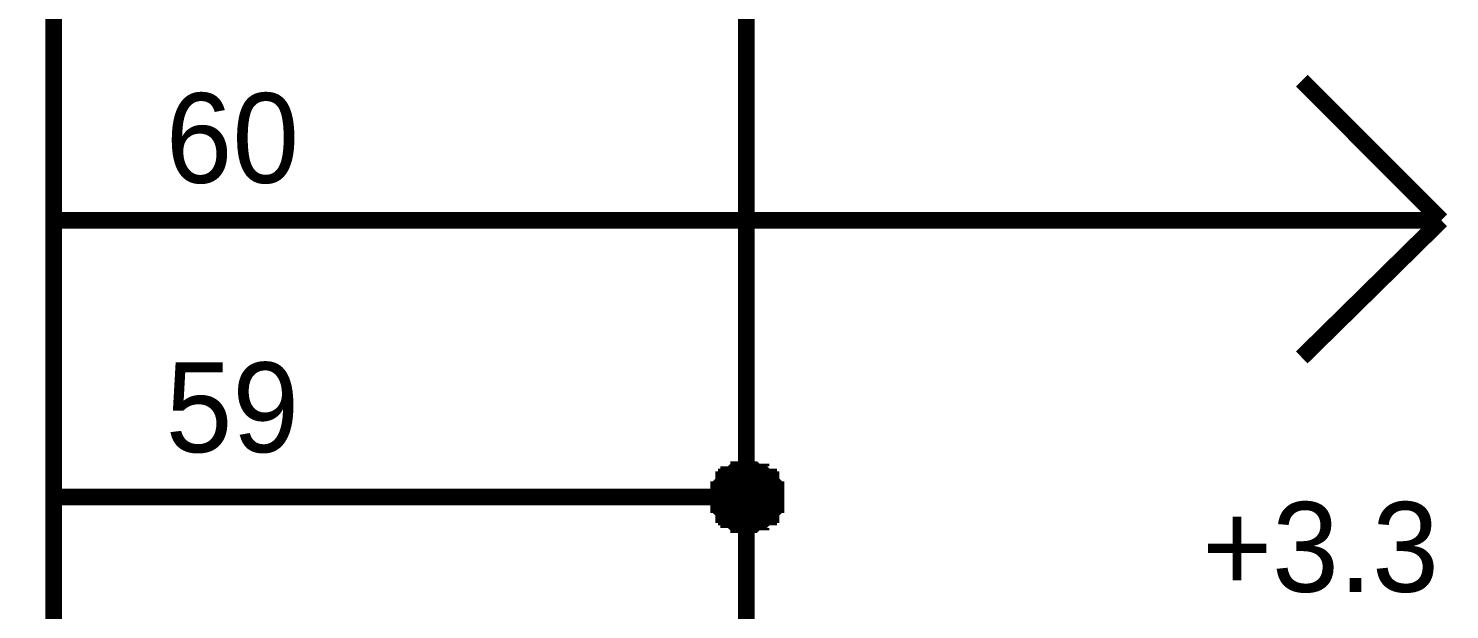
# Model space of a CAD drawing. Header units: millimetres. Extents: x 0 to 841, y 0 to 594.
# Drawn here: x 742.05 to 767.67, y 270.45 to 280.92 of the extents above; entities that cross this region are included whole.
import ezdxf

# ---------------------------------------------------------------- set-up
doc = ezdxf.new("R2010")
doc.units = ezdxf.units.MM
doc.layers.add('Sheet', color=255, linetype='Continuous')

msp = doc.modelspace()

# ---------------------------------------------------------------- linework, layer by layer
at = {"layer": 'Sheet', "const_width": 0.3}
msp.add_lwpolyline([(685.008, 322.469), (742.5, 322.469), (742.5, 147.467), (685.008, 147.467), (685.008, 322.469)], close=True, dxfattribs=at)
at = {"layer": 'Sheet'}
for points, const_width in [([(745.015, 282.491), (745.015, 282.491), (754.987, 282.491), (754.987, 272.475), (754.987, 267.489)], 0.3), ([(767.518, 277.461), (765.003, 279.976)], 0.3), ([(742.5, 277.461), (745.015, 277.461)], 0.3), ([(745.015, 277.461), (757.502, 277.461), (757.502, 277.461)], 0.3), ([(760.017, 277.461), (757.502, 277.461)], 0.3), ([(767.518, 277.461), (760.017, 277.461)], 0.3), ([(767.518, 277.461), (765.003, 274.99)], 0.3), ([(754.493, 272.475), (754.493, 272.52), (754.493, 272.52), (754.493, 272.564), (754.493, 272.564), (754.493, 272.609), (754.537, 272.609), (754.537, 272.654), (754.537, 272.654), (754.537, 272.699), (754.537, 272.699), (754.582, 272.744), (754.582, 272.744), (754.582, 272.789), (754.627, 272.789), (754.627, 272.789), (754.627, 272.834), (754.672, 272.834), (754.672, 272.834), (754.672, 272.879), (754.717, 272.879), (754.717, 272.879), (754.762, 272.924), (754.762, 272.924), (754.807, 272.924), (754.807, 272.924), (754.852, 272.924), (754.852, 272.969), (754.897, 272.969), (754.897, 272.969), (754.942, 272.969), (754.942, 272.969), (754.987, 272.969)], 0.3), ([(754.493, 272.475), (754.493, 272.52), (754.493, 272.52), (754.493, 272.564), (754.493, 272.564), (754.493, 272.609), (754.537, 272.609), (754.537, 272.654), (754.537, 272.654), (754.537, 272.699), (754.537, 272.699), (754.582, 272.744), (754.582, 272.744), (754.582, 272.789), (754.627, 272.789), (754.627, 272.789), (754.627, 272.834), (754.672, 272.834), (754.672, 272.834), (754.672, 272.879), (754.717, 272.879), (754.717, 272.879), (754.762, 272.924), (754.762, 272.924), (754.807, 272.924), (754.807, 272.924), (754.852, 272.924), (754.852, 272.969), (754.897, 272.969), (754.897, 272.969), (754.942, 272.969), (754.942, 272.969), (754.987, 272.969)], 0.3), ([(754.493, 272.475), (754.493, 272.52), (754.493, 272.52), (754.493, 272.564), (754.493, 272.564), (754.493, 272.609), (754.537, 272.609), (754.537, 272.654), (754.537, 272.654), (754.537, 272.699), (754.537, 272.699), (754.582, 272.744), (754.582, 272.744), (754.582, 272.789), (754.627, 272.789), (754.627, 272.789), (754.627, 272.834), (754.672, 272.834), (754.672, 272.834), (754.672, 272.879), (754.717, 272.879), (754.717, 272.879), (754.762, 272.924), (754.762, 272.924), (754.807, 272.924), (754.807, 272.924), (754.852, 272.924), (754.852, 272.969), (754.897, 272.969), (754.897, 272.969), (754.942, 272.969), (754.942, 272.969), (754.987, 272.969)], 0.3), ([(754.493, 272.475), (754.493, 272.52), (754.493, 272.52), (754.493, 272.564), (754.493, 272.564), (754.493, 272.609), (754.537, 272.609), (754.537, 272.654), (754.537, 272.654), (754.537, 272.699), (754.537, 272.699), (754.582, 272.744), (754.582, 272.744), (754.582, 272.789), (754.627, 272.789), (754.627, 272.789), (754.627, 272.834), (754.672, 272.834), (754.672, 272.834), (754.672, 272.879), (754.717, 272.879), (754.717, 272.879), (754.762, 272.924), (754.762, 272.924), (754.807, 272.924), (754.807, 272.924), (754.852, 272.924), (754.852, 272.969), (754.897, 272.969), (754.897, 272.969), (754.942, 272.969), (754.942, 272.969), (754.987, 272.969)], 0.3), ([(754.493, 272.475), (754.493, 272.52), (754.493, 272.52), (754.493, 272.564), (754.493, 272.564), (754.493, 272.609), (754.537, 272.609), (754.537, 272.654), (754.537, 272.654), (754.537, 272.699), (754.537, 272.699), (754.582, 272.744), (754.582, 272.744), (754.582, 272.789), (754.627, 272.789), (754.627, 272.789), (754.627, 272.834), (754.672, 272.834), (754.672, 272.834), (754.672, 272.879), (754.717, 272.879), (754.717, 272.879), (754.762, 272.924), (754.762, 272.924), (754.807, 272.924), (754.807, 272.924), (754.852, 272.924), (754.852, 272.969), (754.897, 272.969), (754.897, 272.969), (754.942, 272.969), (754.942, 272.969), (754.987, 272.969)], 0.0991), ([(754.493, 272.475), (754.493, 272.52), (754.493, 272.52), (754.493, 272.564), (754.493, 272.564), (754.493, 272.609), (754.537, 272.609), (754.537, 272.654), (754.537, 272.654), (754.537, 272.699), (754.537, 272.699), (754.582, 272.744), (754.582, 272.744), (754.582, 272.789), (754.627, 272.789), (754.627, 272.789), (754.627, 272.834), (754.672, 272.834), (754.672, 272.834), (754.672, 272.879), (754.717, 272.879), (754.717, 272.879), (754.762, 272.924), (754.762, 272.924), (754.807, 272.924), (754.807, 272.924), (754.852, 272.924), (754.852, 272.969), (754.897, 272.969), (754.897, 272.969), (754.942, 272.969), (754.942, 272.969), (754.987, 272.969)], 0.0991), ([(754.493, 272.475), (754.493, 272.52), (754.493, 272.52), (754.493, 272.564), (754.493, 272.564), (754.493, 272.609), (754.537, 272.609), (754.537, 272.654), (754.537, 272.654), (754.537, 272.699), (754.537, 272.699), (754.582, 272.744), (754.582, 272.744), (754.582, 272.789), (754.627, 272.789), (754.627, 272.789), (754.627, 272.834), (754.672, 272.834), (754.672, 272.834), (754.672, 272.879), (754.717, 272.879), (754.717, 272.879), (754.762, 272.924), (754.762, 272.924), (754.807, 272.924), (754.807, 272.924), (754.852, 272.924), (754.852, 272.969), (754.897, 272.969), (754.897, 272.969), (754.942, 272.969), (754.942, 272.969), (754.987, 272.969)], 0.0991), ([(754.493, 272.475), (754.493, 272.52), (754.493, 272.52), (754.493, 272.564), (754.493, 272.564), (754.493, 272.609), (754.537, 272.609), (754.537, 272.654), (754.537, 272.654), (754.537, 272.699), (754.537, 272.699), (754.582, 272.744), (754.582, 272.744), (754.582, 272.789), (754.627, 272.789), (754.627, 272.789), (754.627, 272.834), (754.672, 272.834), (754.672, 272.834), (754.672, 272.879), (754.717, 272.879), (754.717, 272.879), (754.762, 272.924), (754.762, 272.924), (754.807, 272.924), (754.807, 272.924), (754.852, 272.924), (754.852, 272.969), (754.897, 272.969), (754.897, 272.969), (754.942, 272.969), (754.942, 272.969), (754.987, 272.969)], 0.0991), ([(754.987, 272.969), (754.987, 272.969)], 0.3), ([(754.987, 272.969), (755.032, 272.969), (755.032, 272.969), (755.076, 272.969), (755.121, 272.969), (755.121, 272.969), (755.166, 272.924), (755.166, 272.924), (755.211, 272.924), (755.211, 272.924), (755.256, 272.924), (755.256, 272.879), (755.301, 272.879), (755.301, 272.879), (755.346, 272.834), (755.346, 272.834), (755.391, 272.834), (755.391, 272.789), (755.391, 272.789), (755.436, 272.789), (755.436, 272.744), (755.436, 272.744), (755.481, 272.699), (755.481, 272.699), (755.481, 272.654), (755.481, 272.654), (755.481, 272.609), (755.526, 272.609), (755.526, 272.564), (755.526, 272.564), (755.526, 272.52), (755.526, 272.52), (755.526, 272.475)], 0.3), ([(754.987, 272.969), (754.987, 272.969)], 0.3), ([(754.987, 272.969), (755.032, 272.969), (755.032, 272.969), (755.076, 272.969), (755.121, 272.969), (755.121, 272.969), (755.166, 272.924), (755.166, 272.924), (755.211, 272.924), (755.211, 272.924), (755.256, 272.924), (755.256, 272.879), (755.301, 272.879), (755.301, 272.879), (755.346, 272.834), (755.346, 272.834), (755.391, 272.834), (755.391, 272.789), (755.391, 272.789), (755.436, 272.789), (755.436, 272.744), (755.436, 272.744), (755.481, 272.699), (755.481, 272.699), (755.481, 272.654), (755.481, 272.654), (755.481, 272.609), (755.526, 272.609), (755.526, 272.564), (755.526, 272.564), (755.526, 272.52), (755.526, 272.52), (755.526, 272.475)], 0.3), ([(754.987, 272.969), (754.987, 272.969)], 0.3), ([(754.987, 272.969), (755.032, 272.969), (755.032, 272.969), (755.076, 272.969), (755.121, 272.969), (755.121, 272.969), (755.166, 272.924), (755.166, 272.924), (755.211, 272.924), (755.211, 272.924), (755.256, 272.924), (755.256, 272.879), (755.301, 272.879), (755.301, 272.879), (755.346, 272.834), (755.346, 272.834), (755.391, 272.834), (755.391, 272.789), (755.391, 272.789), (755.436, 272.789), (755.436, 272.744), (755.436, 272.744), (755.481, 272.699), (755.481, 272.699), (755.481, 272.654), (755.481, 272.654), (755.481, 272.609), (755.526, 272.609), (755.526, 272.564), (755.526, 272.564), (755.526, 272.52), (755.526, 272.52), (755.526, 272.475)], 0.3), ([(754.987, 272.969), (754.987, 272.969)], 0.3), ([(754.987, 272.969), (755.032, 272.969), (755.032, 272.969), (755.076, 272.969), (755.121, 272.969), (755.121, 272.969), (755.166, 272.924), (755.166, 272.924), (755.211, 272.924), (755.211, 272.924), (755.256, 272.924), (755.256, 272.879), (755.301, 272.879), (755.301, 272.879), (755.346, 272.834), (755.346, 272.834), (755.391, 272.834), (755.391, 272.789), (755.391, 272.789), (755.436, 272.789), (755.436, 272.744), (755.436, 272.744), (755.481, 272.699), (755.481, 272.699), (755.481, 272.654), (755.481, 272.654), (755.481, 272.609), (755.526, 272.609), (755.526, 272.564), (755.526, 272.564), (755.526, 272.52), (755.526, 272.52), (755.526, 272.475)], 0.3), ([(754.987, 272.969), (754.987, 272.969)], 0.0991), ([(754.987, 272.969), (755.032, 272.969), (755.032, 272.969), (755.076, 272.969), (755.121, 272.969), (755.121, 272.969), (755.166, 272.924), (755.166, 272.924), (755.211, 272.924), (755.211, 272.924), (755.256, 272.924), (755.256, 272.879), (755.301, 272.879), (755.301, 272.879), (755.346, 272.834), (755.346, 272.834), (755.391, 272.834), (755.391, 272.789), (755.391, 272.789), (755.436, 272.789), (755.436, 272.744), (755.436, 272.744), (755.481, 272.699), (755.481, 272.699), (755.481, 272.654), (755.481, 272.654), (755.481, 272.609), (755.526, 272.609), (755.526, 272.564), (755.526, 272.564), (755.526, 272.52), (755.526, 272.52), (755.526, 272.475)], 0.0991), ([(754.987, 272.969), (754.987, 272.969)], 0.0991), ([(754.987, 272.969), (755.032, 272.969), (755.032, 272.969), (755.076, 272.969), (755.121, 272.969), (755.121, 272.969), (755.166, 272.924), (755.166, 272.924), (755.211, 272.924), (755.211, 272.924), (755.256, 272.924), (755.256, 272.879), (755.301, 272.879), (755.301, 272.879), (755.346, 272.834), (755.346, 272.834), (755.391, 272.834), (755.391, 272.789), (755.391, 272.789), (755.436, 272.789), (755.436, 272.744), (755.436, 272.744), (755.481, 272.699), (755.481, 272.699), (755.481, 272.654), (755.481, 272.654), (755.481, 272.609), (755.526, 272.609), (755.526, 272.564), (755.526, 272.564), (755.526, 272.52), (755.526, 272.52), (755.526, 272.475)], 0.0991), ([(754.987, 272.969), (754.987, 272.969)], 0.0991), ([(754.987, 272.969), (755.032, 272.969), (755.032, 272.969), (755.076, 272.969), (755.121, 272.969), (755.121, 272.969), (755.166, 272.924), (755.166, 272.924), (755.211, 272.924), (755.211, 272.924), (755.256, 272.924), (755.256, 272.879), (755.301, 272.879), (755.301, 272.879), (755.346, 272.834), (755.346, 272.834), (755.391, 272.834), (755.391, 272.789), (755.391, 272.789), (755.436, 272.789), (755.436, 272.744), (755.436, 272.744), (755.481, 272.699), (755.481, 272.699), (755.481, 272.654), (755.481, 272.654), (755.481, 272.609), (755.526, 272.609), (755.526, 272.564), (755.526, 272.564), (755.526, 272.52), (755.526, 272.52), (755.526, 272.475)], 0.0991), ([(754.987, 272.969), (754.987, 272.969)], 0.0991), ([(754.987, 272.969), (755.032, 272.969), (755.032, 272.969), (755.076, 272.969), (755.121, 272.969), (755.121, 272.969), (755.166, 272.924), (755.166, 272.924), (755.211, 272.924), (755.211, 272.924), (755.256, 272.924), (755.256, 272.879), (755.301, 272.879), (755.301, 272.879), (755.346, 272.834), (755.346, 272.834), (755.391, 272.834), (755.391, 272.789), (755.391, 272.789), (755.436, 272.789), (755.436, 272.744), (755.436, 272.744), (755.481, 272.699), (755.481, 272.699), (755.481, 272.654), (755.481, 272.654), (755.481, 272.609), (755.526, 272.609), (755.526, 272.564), (755.526, 272.564), (755.526, 272.52), (755.526, 272.52), (755.526, 272.475)], 0.0991), ([(742.5, 272.475), (745.015, 272.475)], 0.3), ([(745.015, 272.475), (754.987, 272.475)], 0.3), ([(754.987, 271.98), (754.942, 271.98), (754.942, 271.98), (754.897, 271.98), (754.897, 271.98), (754.852, 271.98), (754.852, 272.025), (754.807, 272.025), (754.807, 272.025), (754.762, 272.025), (754.762, 272.025), (754.717, 272.07), (754.717, 272.07), (754.672, 272.07), (754.672, 272.115), (754.672, 272.115), (754.627, 272.115), (754.627, 272.16), (754.627, 272.16), (754.582, 272.16), (754.582, 272.205), (754.582, 272.205), (754.537, 272.25), (754.537, 272.25), (754.537, 272.295), (754.537, 272.295), (754.537, 272.34), (754.493, 272.34), (754.493, 272.385), (754.493, 272.385), (754.493, 272.43), (754.493, 272.43), (754.493, 272.475)], 0.3), ([(754.493, 272.475), (754.493, 272.475)], 0.3), ([(754.987, 271.98), (754.942, 271.98), (754.942, 271.98), (754.897, 271.98), (754.897, 271.98), (754.852, 271.98), (754.852, 272.025), (754.807, 272.025), (754.807, 272.025), (754.762, 272.025), (754.762, 272.025), (754.717, 272.07), (754.717, 272.07), (754.672, 272.07), (754.672, 272.115), (754.672, 272.115), (754.627, 272.115), (754.627, 272.16), (754.627, 272.16), (754.582, 272.16), (754.582, 272.205), (754.582, 272.205), (754.537, 272.25), (754.537, 272.25), (754.537, 272.295), (754.537, 272.295), (754.537, 272.34), (754.493, 272.34), (754.493, 272.385), (754.493, 272.385), (754.493, 272.43), (754.493, 272.43), (754.493, 272.475)], 0.3), ([(754.493, 272.475), (754.493, 272.475)], 0.3), ([(754.987, 271.98), (754.942, 271.98), (754.942, 271.98), (754.897, 271.98), (754.897, 271.98), (754.852, 271.98), (754.852, 272.025), (754.807, 272.025), (754.807, 272.025), (754.762, 272.025), (754.762, 272.025), (754.717, 272.07), (754.717, 272.07), (754.672, 272.07), (754.672, 272.115), (754.672, 272.115), (754.627, 272.115), (754.627, 272.16), (754.627, 272.16), (754.582, 272.16), (754.582, 272.205), (754.582, 272.205), (754.537, 272.25), (754.537, 272.25), (754.537, 272.295), (754.537, 272.295), (754.537, 272.34), (754.493, 272.34), (754.493, 272.385), (754.493, 272.385), (754.493, 272.43), (754.493, 272.43), (754.493, 272.475)], 0.3), ([(754.493, 272.475), (754.493, 272.475)], 0.3), ([(754.987, 271.98), (754.942, 271.98), (754.942, 271.98), (754.897, 271.98), (754.897, 271.98), (754.852, 271.98), (754.852, 272.025), (754.807, 272.025), (754.807, 272.025), (754.762, 272.025), (754.762, 272.025), (754.717, 272.07), (754.717, 272.07), (754.672, 272.07), (754.672, 272.115), (754.672, 272.115), (754.627, 272.115), (754.627, 272.16), (754.627, 272.16), (754.582, 272.16), (754.582, 272.205), (754.582, 272.205), (754.537, 272.25), (754.537, 272.25), (754.537, 272.295), (754.537, 272.295), (754.537, 272.34), (754.493, 272.34), (754.493, 272.385), (754.493, 272.385), (754.493, 272.43), (754.493, 272.43), (754.493, 272.475)], 0.3), ([(754.493, 272.475), (754.493, 272.475)], 0.3), ([(755.526, 272.475), (755.526, 272.43), (755.526, 272.43), (755.526, 272.385), (755.526, 272.385), (755.526, 272.34), (755.481, 272.34), (755.481, 272.295), (755.481, 272.295), (755.481, 272.25), (755.481, 272.25), (755.436, 272.205), (755.436, 272.205), (755.436, 272.16), (755.391, 272.16), (755.391, 272.16), (755.391, 272.115), (755.346, 272.115), (755.346, 272.115), (755.301, 272.07), (755.301, 272.07), (755.256, 272.07), (755.256, 272.025), (755.211, 272.025), (755.211, 272.025), (755.166, 272.025), (755.166, 272.025), (755.121, 271.98), (755.121, 271.98), (755.076, 271.98), (755.032, 271.98), (755.032, 271.98), (754.987, 271.98)], 0.3), ([(755.526, 272.475), (755.526, 272.43), (755.526, 272.43), (755.526, 272.385), (755.526, 272.385), (755.526, 272.34), (755.481, 272.34), (755.481, 272.295), (755.481, 272.295), (755.481, 272.25), (755.481, 272.25), (755.436, 272.205), (755.436, 272.205), (755.436, 272.16), (755.391, 272.16), (755.391, 272.16), (755.391, 272.115), (755.346, 272.115), (755.346, 272.115), (755.301, 272.07), (755.301, 272.07), (755.256, 272.07), (755.256, 272.025), (755.211, 272.025), (755.211, 272.025), (755.166, 272.025), (755.166, 272.025), (755.121, 271.98), (755.121, 271.98), (755.076, 271.98), (755.032, 271.98), (755.032, 271.98), (754.987, 271.98)], 0.3), ([(755.526, 272.475), (755.526, 272.43), (755.526, 272.43), (755.526, 272.385), (755.526, 272.385), (755.526, 272.34), (755.481, 272.34), (755.481, 272.295), (755.481, 272.295), (755.481, 272.25), (755.481, 272.25), (755.436, 272.205), (755.436, 272.205), (755.436, 272.16), (755.391, 272.16), (755.391, 272.16), (755.391, 272.115), (755.346, 272.115), (755.346, 272.115), (755.301, 272.07), (755.301, 272.07), (755.256, 272.07), (755.256, 272.025), (755.211, 272.025), (755.211, 272.025), (755.166, 272.025), (755.166, 272.025), (755.121, 271.98), (755.121, 271.98), (755.076, 271.98), (755.032, 271.98), (755.032, 271.98), (754.987, 271.98)], 0.3), ([(755.526, 272.475), (755.526, 272.43), (755.526, 272.43), (755.526, 272.385), (755.526, 272.385), (755.526, 272.34), (755.481, 272.34), (755.481, 272.295), (755.481, 272.295), (755.481, 272.25), (755.481, 272.25), (755.436, 272.205), (755.436, 272.205), (755.436, 272.16), (755.391, 272.16), (755.391, 272.16), (755.391, 272.115), (755.346, 272.115), (755.346, 272.115), (755.301, 272.07), (755.301, 272.07), (755.256, 272.07), (755.256, 272.025), (755.211, 272.025), (755.211, 272.025), (755.166, 272.025), (755.166, 272.025), (755.121, 271.98), (755.121, 271.98), (755.076, 271.98), (755.032, 271.98), (755.032, 271.98), (754.987, 271.98)], 0.3), ([(755.526, 272.475), (755.526, 272.475), (755.526, 272.475), (755.526, 272.475), (755.526, 272.475), (755.526, 272.475), (755.526, 272.475), (755.526, 272.475), (755.526, 272.475), (755.526, 272.475), (755.526, 272.475), (755.526, 272.475), (755.526, 272.475), (755.526, 272.475), (755.526, 272.475), (755.526, 272.475), (755.526, 272.475), (755.526, 272.475), (755.526, 272.475), (755.526, 272.475), (755.526, 272.475), (755.526, 272.475), (755.526, 272.475), (755.526, 272.475), (755.526, 272.475), (755.526, 272.475), (755.526, 272.475), (755.526, 272.475), (755.526, 272.475), (755.526, 272.475), (755.526, 272.475), (755.526, 272.475), (755.526, 272.475)], 0.3), ([(755.526, 272.475), (755.526, 272.475)], 0.3), ([(755.526, 272.475), (755.526, 272.475), (755.526, 272.475), (755.526, 272.475), (755.526, 272.475), (755.526, 272.475), (755.526, 272.475), (755.526, 272.475), (755.526, 272.475), (755.526, 272.475), (755.526, 272.475), (755.526, 272.475), (755.526, 272.475), (755.526, 272.475), (755.526, 272.475), (755.526, 272.475), (755.526, 272.475), (755.526, 272.475), (755.526, 272.475), (755.526, 272.475), (755.526, 272.475), (755.526, 272.475), (755.526, 272.475), (755.526, 272.475), (755.526, 272.475), (755.526, 272.475), (755.526, 272.475), (755.526, 272.475), (755.526, 272.475), (755.526, 272.475), (755.526, 272.475), (755.526, 272.475), (755.526, 272.475)], 0.3), ([(755.526, 272.475), (755.526, 272.475)], 0.3), ([(755.526, 272.475), (755.526, 272.475), (755.526, 272.475), (755.526, 272.475), (755.526, 272.475), (755.526, 272.475), (755.526, 272.475), (755.526, 272.475), (755.526, 272.475), (755.526, 272.475), (755.526, 272.475), (755.526, 272.475), (755.526, 272.475), (755.526, 272.475), (755.526, 272.475), (755.526, 272.475), (755.526, 272.475), (755.526, 272.475), (755.526, 272.475), (755.526, 272.475), (755.526, 272.475), (755.526, 272.475), (755.526, 272.475), (755.526, 272.475), (755.526, 272.475), (755.526, 272.475), (755.526, 272.475), (755.526, 272.475), (755.526, 272.475), (755.526, 272.475), (755.526, 272.475), (755.526, 272.475), (755.526, 272.475)], 0.3), ([(755.526, 272.475), (755.526, 272.475)], 0.3), ([(755.526, 272.475), (755.526, 272.475), (755.526, 272.475), (755.526, 272.475), (755.526, 272.475), (755.526, 272.475), (755.526, 272.475), (755.526, 272.475), (755.526, 272.475), (755.526, 272.475), (755.526, 272.475), (755.526, 272.475), (755.526, 272.475), (755.526, 272.475), (755.526, 272.475), (755.526, 272.475), (755.526, 272.475), (755.526, 272.475), (755.526, 272.475), (755.526, 272.475), (755.526, 272.475), (755.526, 272.475), (755.526, 272.475), (755.526, 272.475), (755.526, 272.475), (755.526, 272.475), (755.526, 272.475), (755.526, 272.475), (755.526, 272.475), (755.526, 272.475), (755.526, 272.475), (755.526, 272.475), (755.526, 272.475)], 0.3), ([(755.526, 272.475), (755.526, 272.475)], 0.3), ([(754.987, 271.98), (754.942, 271.98), (754.942, 271.98), (754.897, 271.98), (754.897, 271.98), (754.852, 271.98), (754.852, 272.025), (754.807, 272.025), (754.807, 272.025), (754.762, 272.025), (754.762, 272.025), (754.717, 272.07), (754.717, 272.07), (754.672, 272.07), (754.672, 272.115), (754.672, 272.115), (754.627, 272.115), (754.627, 272.16), (754.627, 272.16), (754.582, 272.16), (754.582, 272.205), (754.582, 272.205), (754.537, 272.25), (754.537, 272.25), (754.537, 272.295), (754.537, 272.295), (754.537, 272.34), (754.493, 272.34), (754.493, 272.385), (754.493, 272.385), (754.493, 272.43), (754.493, 272.43), (754.493, 272.475)], 0.0991), ([(754.493, 272.475), (754.493, 272.475)], 0.0991), ([(754.987, 271.98), (754.942, 271.98), (754.942, 271.98), (754.897, 271.98), (754.897, 271.98), (754.852, 271.98), (754.852, 272.025), (754.807, 272.025), (754.807, 272.025), (754.762, 272.025), (754.762, 272.025), (754.717, 272.07), (754.717, 272.07), (754.672, 272.07), (754.672, 272.115), (754.672, 272.115), (754.627, 272.115), (754.627, 272.16), (754.627, 272.16), (754.582, 272.16), (754.582, 272.205), (754.582, 272.205), (754.537, 272.25), (754.537, 272.25), (754.537, 272.295), (754.537, 272.295), (754.537, 272.34), (754.493, 272.34), (754.493, 272.385), (754.493, 272.385), (754.493, 272.43), (754.493, 272.43), (754.493, 272.475)], 0.0991), ([(754.493, 272.475), (754.493, 272.475)], 0.0991), ([(754.987, 271.98), (754.942, 271.98), (754.942, 271.98), (754.897, 271.98), (754.897, 271.98), (754.852, 271.98), (754.852, 272.025), (754.807, 272.025), (754.807, 272.025), (754.762, 272.025), (754.762, 272.025), (754.717, 272.07), (754.717, 272.07), (754.672, 272.07), (754.672, 272.115), (754.672, 272.115), (754.627, 272.115), (754.627, 272.16), (754.627, 272.16), (754.582, 272.16), (754.582, 272.205), (754.582, 272.205), (754.537, 272.25), (754.537, 272.25), (754.537, 272.295), (754.537, 272.295), (754.537, 272.34), (754.493, 272.34), (754.493, 272.385), (754.493, 272.385), (754.493, 272.43), (754.493, 272.43), (754.493, 272.475)], 0.0991), ([(754.493, 272.475), (754.493, 272.475)], 0.0991), ([(754.987, 271.98), (754.942, 271.98), (754.942, 271.98), (754.897, 271.98), (754.897, 271.98), (754.852, 271.98), (754.852, 272.025), (754.807, 272.025), (754.807, 272.025), (754.762, 272.025), (754.762, 272.025), (754.717, 272.07), (754.717, 272.07), (754.672, 272.07), (754.672, 272.115), (754.672, 272.115), (754.627, 272.115), (754.627, 272.16), (754.627, 272.16), (754.582, 272.16), (754.582, 272.205), (754.582, 272.205), (754.537, 272.25), (754.537, 272.25), (754.537, 272.295), (754.537, 272.295), (754.537, 272.34), (754.493, 272.34), (754.493, 272.385), (754.493, 272.385), (754.493, 272.43), (754.493, 272.43), (754.493, 272.475)], 0.0991), ([(754.493, 272.475), (754.493, 272.475)], 0.0991), ([(755.526, 272.475), (755.526, 272.43), (755.526, 272.43), (755.526, 272.385), (755.526, 272.385), (755.526, 272.34), (755.481, 272.34), (755.481, 272.295), (755.481, 272.295), (755.481, 272.25), (755.481, 272.25), (755.436, 272.205), (755.436, 272.205), (755.436, 272.16), (755.391, 272.16), (755.391, 272.16), (755.391, 272.115), (755.346, 272.115), (755.346, 272.115), (755.301, 272.07), (755.301, 272.07), (755.256, 272.07), (755.256, 272.025), (755.211, 272.025), (755.211, 272.025), (755.166, 272.025), (755.166, 272.025), (755.121, 271.98), (755.121, 271.98), (755.076, 271.98), (755.032, 271.98), (755.032, 271.98), (754.987, 271.98)], 0.0991), ([(755.526, 272.475), (755.526, 272.43), (755.526, 272.43), (755.526, 272.385), (755.526, 272.385), (755.526, 272.34), (755.481, 272.34), (755.481, 272.295), (755.481, 272.295), (755.481, 272.25), (755.481, 272.25), (755.436, 272.205), (755.436, 272.205), (755.436, 272.16), (755.391, 272.16), (755.391, 272.16), (755.391, 272.115), (755.346, 272.115), (755.346, 272.115), (755.301, 272.07), (755.301, 272.07), (755.256, 272.07), (755.256, 272.025), (755.211, 272.025), (755.211, 272.025), (755.166, 272.025), (755.166, 272.025), (755.121, 271.98), (755.121, 271.98), (755.076, 271.98), (755.032, 271.98), (755.032, 271.98), (754.987, 271.98)], 0.0991), ([(755.526, 272.475), (755.526, 272.43), (755.526, 272.43), (755.526, 272.385), (755.526, 272.385), (755.526, 272.34), (755.481, 272.34), (755.481, 272.295), (755.481, 272.295), (755.481, 272.25), (755.481, 272.25), (755.436, 272.205), (755.436, 272.205), (755.436, 272.16), (755.391, 272.16), (755.391, 272.16), (755.391, 272.115), (755.346, 272.115), (755.346, 272.115), (755.301, 272.07), (755.301, 272.07), (755.256, 272.07), (755.256, 272.025), (755.211, 272.025), (755.211, 272.025), (755.166, 272.025), (755.166, 272.025), (755.121, 271.98), (755.121, 271.98), (755.076, 271.98), (755.032, 271.98), (755.032, 271.98), (754.987, 271.98)], 0.0991), ([(755.526, 272.475), (755.526, 272.43), (755.526, 272.43), (755.526, 272.385), (755.526, 272.385), (755.526, 272.34), (755.481, 272.34), (755.481, 272.295), (755.481, 272.295), (755.481, 272.25), (755.481, 272.25), (755.436, 272.205), (755.436, 272.205), (755.436, 272.16), (755.391, 272.16), (755.391, 272.16), (755.391, 272.115), (755.346, 272.115), (755.346, 272.115), (755.301, 272.07), (755.301, 272.07), (755.256, 272.07), (755.256, 272.025), (755.211, 272.025), (755.211, 272.025), (755.166, 272.025), (755.166, 272.025), (755.121, 271.98), (755.121, 271.98), (755.076, 271.98), (755.032, 271.98), (755.032, 271.98), (754.987, 271.98)], 0.0991), ([(755.526, 272.475), (755.526, 272.475), (755.526, 272.475), (755.526, 272.475), (755.526, 272.475), (755.526, 272.475), (755.526, 272.475), (755.526, 272.475), (755.526, 272.475), (755.526, 272.475), (755.526, 272.475), (755.526, 272.475), (755.526, 272.475), (755.526, 272.475), (755.526, 272.475), (755.526, 272.475), (755.526, 272.475), (755.526, 272.475), (755.526, 272.475), (755.526, 272.475), (755.526, 272.475), (755.526, 272.475), (755.526, 272.475), (755.526, 272.475), (755.526, 272.475), (755.526, 272.475), (755.526, 272.475), (755.526, 272.475), (755.526, 272.475), (755.526, 272.475), (755.526, 272.475), (755.526, 272.475), (755.526, 272.475)], 0.0991), ([(755.526, 272.475), (755.526, 272.475)], 0.0991), ([(755.526, 272.475), (755.526, 272.475), (755.526, 272.475), (755.526, 272.475), (755.526, 272.475), (755.526, 272.475), (755.526, 272.475), (755.526, 272.475), (755.526, 272.475), (755.526, 272.475), (755.526, 272.475), (755.526, 272.475), (755.526, 272.475), (755.526, 272.475), (755.526, 272.475), (755.526, 272.475), (755.526, 272.475), (755.526, 272.475), (755.526, 272.475), (755.526, 272.475), (755.526, 272.475), (755.526, 272.475), (755.526, 272.475), (755.526, 272.475), (755.526, 272.475), (755.526, 272.475), (755.526, 272.475), (755.526, 272.475), (755.526, 272.475), (755.526, 272.475), (755.526, 272.475), (755.526, 272.475), (755.526, 272.475)], 0.0991), ([(755.526, 272.475), (755.526, 272.475)], 0.0991), ([(755.526, 272.475), (755.526, 272.475), (755.526, 272.475), (755.526, 272.475), (755.526, 272.475), (755.526, 272.475), (755.526, 272.475), (755.526, 272.475), (755.526, 272.475), (755.526, 272.475), (755.526, 272.475), (755.526, 272.475), (755.526, 272.475), (755.526, 272.475), (755.526, 272.475), (755.526, 272.475), (755.526, 272.475), (755.526, 272.475), (755.526, 272.475), (755.526, 272.475), (755.526, 272.475), (755.526, 272.475), (755.526, 272.475), (755.526, 272.475), (755.526, 272.475), (755.526, 272.475), (755.526, 272.475), (755.526, 272.475), (755.526, 272.475), (755.526, 272.475), (755.526, 272.475), (755.526, 272.475), (755.526, 272.475)], 0.0991), ([(755.526, 272.475), (755.526, 272.475)], 0.0991), ([(755.526, 272.475), (755.526, 272.475), (755.526, 272.475), (755.526, 272.475), (755.526, 272.475), (755.526, 272.475), (755.526, 272.475), (755.526, 272.475), (755.526, 272.475), (755.526, 272.475), (755.526, 272.475), (755.526, 272.475), (755.526, 272.475), (755.526, 272.475), (755.526, 272.475), (755.526, 272.475), (755.526, 272.475), (755.526, 272.475), (755.526, 272.475), (755.526, 272.475), (755.526, 272.475), (755.526, 272.475), (755.526, 272.475), (755.526, 272.475), (755.526, 272.475), (755.526, 272.475), (755.526, 272.475), (755.526, 272.475), (755.526, 272.475), (755.526, 272.475), (755.526, 272.475), (755.526, 272.475), (755.526, 272.475)], 0.0991), ([(755.526, 272.475), (755.526, 272.475)], 0.0991)]:
    msp.add_lwpolyline(points, dxfattribs=dict(at, const_width=const_width))
at = {"layer": 'Sheet', "const_width": 0.508}
msp.add_lwpolyline([(754.746, 272.5, 1), (755.254, 272.5, 1)], format="xyb", close=True, dxfattribs=at)

# ---------------------------------------------------------------- texts
at = {"layer": 'Sheet'}
for s, p in [('60', (744.521, 278.134)), ('59', (744.521, 273.283)), ('+3.3', (763.206, 270.768))]:
    msp.add_text(s, height=1.6171, dxfattribs=at).set_placement(p)

doc.saveas('drawing.dxf')
